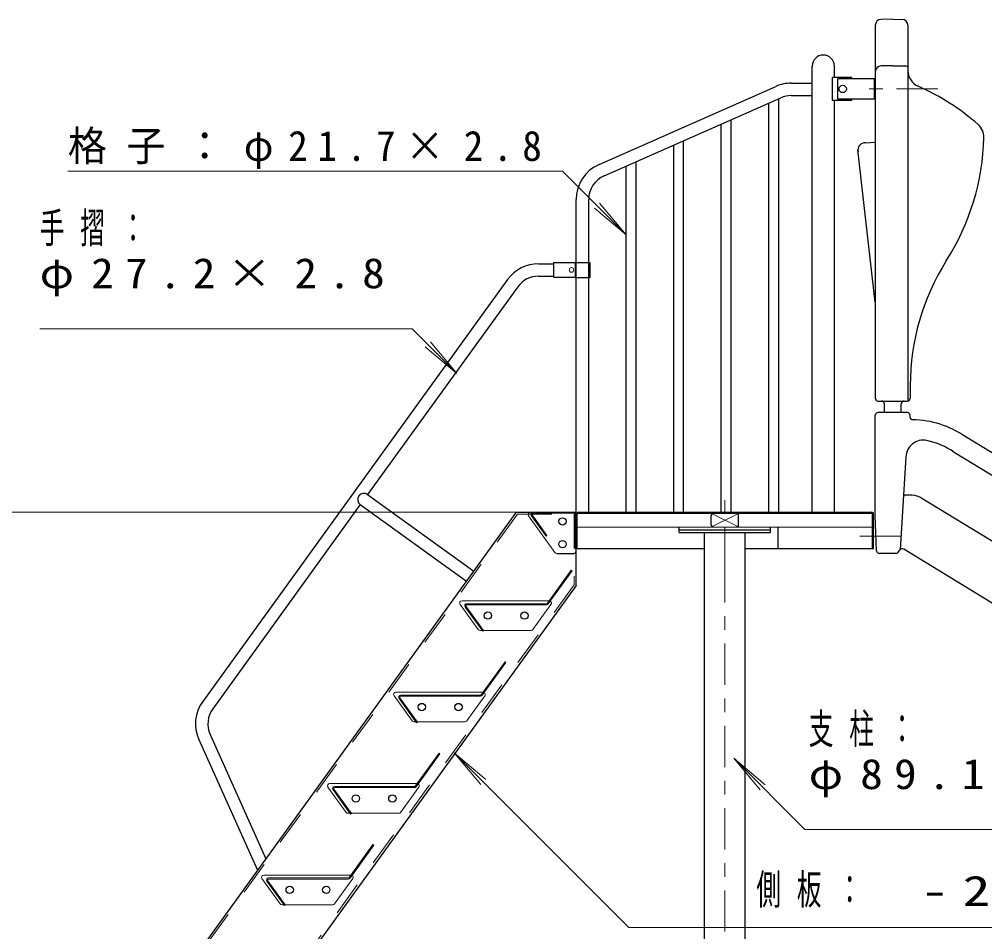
# Model space of a CAD drawing. Units: millimetres on the paper. Extents: x -365 to 0, y -54 to 257.
# Drawn here: x -289.4 to -219, y 111 to 177.5 of the extents above; entities that cross this region are included whole.
import ezdxf

# ---------------------------------------------------------------- set-up
doc = ezdxf.new("R2010")
doc.units = ezdxf.units.MM
doc.linetypes.add('USER1', pattern=[4.5, 2.5, -2])
doc.linetypes.add('USER2', pattern=[6, 3, -1, 1, -1])
doc.layers.add('LY_1', color=7, linetype='Continuous', lineweight=13)
doc.styles.add('ＭＳ ゴシック', font='')
doc.styles.get('ＭＳ ゴシック').set_extended_font_data('MS Gothic')

msp = doc.modelspace()

# ---------------------------------------------------------------- linework, layer by layer
at = {"layer": 'LY_1', "lineweight": 25}
for p, q in [((-225.717, 177.481), (-226.571, 177.466)), ((-225.717, 177.481), (-225.032, 177.469)), ((-226.987, 177.043), (-226.987, 149.859)), ((-224.616, 177.046), (-224.616, 149.647)), ((-231.59, 141.538), (-231.59, 174.061)), ((-229.97, 173.235), (-229.97, 174.061)), ((-225.717, 174.095), (-226.571, 174.08)), ((-225.717, 174.095), (-224.863, 174.08)), ((-230.114, 171.568), (-230.114, 173.235)), ((-228.699, 173.235), (-230.114, 173.235)), ((-227.047, 173.135), (-229.714, 173.135)), ((-229.714, 171.668), (-229.714, 173.135)), ((-228.699, 173.135), (-228.699, 173.235)), ((-227.047, 171.668), (-227.047, 173.135)), ((-247.119, 166.9), (-234.238, 172.587)), ((-233.112, 172.825), (-231.59, 172.825)), ((-246.753, 166.071), (-233.872, 171.758)), ((-234.03, 141.538), (-234.03, 171.688)), ((-233.112, 171.918), (-231.59, 171.918)), ((-227.047, 171.668), (-229.714, 171.668)), ((-228.699, 171.568), (-228.699, 171.668)), ((-234.753, 141.538), (-234.753, 171.369)), ((-228.699, 171.568), (-230.114, 171.568)), ((-229.97, 141.538), (-229.97, 171.568)), ((-238.217, 141.538), (-238.217, 169.839)), ((-237.494, 141.538), (-237.494, 170.159)), ((-241.681, 141.538), (-241.681, 168.31)), ((-240.958, 141.538), (-240.958, 168.629)), ((-227.712, 168.481), (-226.968, 168.52)), ((-226.987, 156.844), (-228.257, 167.952)), ((-245.145, 141.538), (-245.145, 166.781)), ((-244.422, 141.538), (-244.422, 167.1)), ((-248.78, 141.538), (-248.78, 164.351)), ((-247.874, 141.538), (-247.874, 164.351)), ((-250.447, 159.738), (-250.447, 158.671)), ((-250.447, 159.738), (-248.86, 159.738)), ((-248.86, 159.755), (-248.86, 158.655)), ((-248.86, 159.755), (-247.794, 159.755)), ((-247.794, 159.755), (-247.794, 158.655)), ((-251.52, 159.658), (-250.447, 159.658)), ((-253.779, 158.503), (-275.999, 127.737)), ((-251.52, 158.751), (-250.447, 158.751)), ((-250.447, 158.671), (-248.86, 158.671)), ((-248.86, 158.655), (-247.794, 158.655)), ((-253.044, 157.972), (-263.982, 142.827)), ((-224.447, 150.795), (-224.447, 149.859)), ((-226.775, 149.647), (-224.659, 149.647)), ((-226.318, 148.8), (-226.329, 149.439)), ((-225.116, 148.8), (-225.105, 149.439)), ((-226.988, 141.309), (-226.988, 148.605)), ((-224.655, 148.805), (-226.788, 148.805)), ((-224.455, 148.475), (-224.455, 148.605)), ((-177.703, 120.892), (-220.433, 147.051)), ((-178.506, 119.746), (-221.236, 145.904)), ((-224.762, 145.578), (-225.187, 138.803)), ((-263.982, 142.827), (-256.25, 137.243)), ((-224.303, 142.775), (-224.844, 142.775)), ((-180.857, 116.387), (-223.588, 142.545)), ((-253.148, 141.538), (-277.114, 108.355)), ((-264.513, 142.092), (-275.264, 127.207)), ((-264.513, 142.092), (-256.781, 136.508)), ((-253.148, 141.538), (-248.934, 141.538)), ((-248.78, 136.199), (-248.78, 141.395)), ((-248.704, 138.871), (-248.704, 141.395)), ((-248.637, 141.538), (-227.257, 141.538)), ((-248.637, 141.461), (-227.257, 141.461)), ((-227.19, 138.871), (-227.19, 141.395)), ((-227.114, 138.871), (-227.114, 141.395)), ((-248.857, 141.385), (-248.857, 138.871)), ((-238.947, 140.615), (-238.947, 141.308)), ((-236.947, 140.615), (-236.947, 141.308)), ((-226.898, 138.731), (-226.988, 141.309)), ((-241.28, 140.261), (-241.28, 140.461)), ((-241.28, 140.261), (-234.614, 140.261)), ((-241.28, 140.061), (-241.28, 140.261)), ((-241.28, 140.061), (-234.614, 140.061)), ((-239.432, 81.538), (-239.432, 140.061)), ((-236.462, 81.538), (-236.462, 140.061)), ((-234.614, 140.261), (-234.614, 140.461)), ((-234.614, 140.061), (-234.614, 140.261)), ((-234.058, 138.871), (-234.058, 140.461)), ((-248.78, 138.871), (-248.857, 138.871)), ((-239.432, 138.871), (-248.704, 138.871)), ((-227.114, 138.871), (-236.462, 138.871)), ((-225.35, 138.609), (-225.187, 138.803)), ((-183.037, 113.274), (-224.919, 138.839)), ((-250.195, 138.538), (-248.947, 138.538)), ((-225.503, 138.538), (-226.698, 138.538)), ((-248.78, 136.199), (-272.128, 103.871)), ((-275.455, 125.336), (-271.391, 116.278)), ((-276.282, 124.965), (-272.004, 115.429))]:
    msp.add_line(p, q, dxfattribs=at)
at = {"layer": 'LY_1', "linetype": 'USER2'}
for p, q in [((-222.444, 172.401), (-228.156, 172.401)), ((-237.947, 137.415), (-237.947, 143.025)), ((-225.128, 139.805), (-228.898, 139.805)), ((-237.947, 74.957), (-237.947, 137.415))]:
    msp.add_line(p, q, dxfattribs=at)
at = {"layer": 'LY_1'}
for p, q in [((-219.071, 168.853), (-219.071, 168.879)), ((-285.827, 166.409), (-249.778, 166.409)), ((-249.778, 166.409), (-245.145, 161.777)), ((-245.145, 161.777), (-247.074, 164.075)), ((-245.145, 161.777), (-247.443, 163.705)), ((-287.876, 154.921), (-260.738, 154.921)), ((-260.738, 154.921), (-257.483, 151.666)), ((-257.483, 151.666), (-259.781, 153.595)), ((-257.483, 151.666), (-259.412, 153.964)), ((-254.148, 141.538), (-295.058, 141.538)), ((-251.467, 141.538), (-294.391, 141.538)), ((-251.936, 141.461), (-248.934, 141.461)), ((-237.008, 140.492), (-238.886, 141.431)), ((-238.886, 140.492), (-237.008, 141.431)), ((-250.33, 138.607), (-252.256, 141.274)), ((-250.979, 139.798), (-252.06, 141.295)), ((-250.917, 139.843), (-251.998, 141.34)), ((-248.704, 140.461), (-227.19, 140.461)), ((-250.979, 139.798), (-250.917, 139.843)), ((-249.147, 137.303), (-250.881, 134.903)), ((-249.085, 137.258), (-250.819, 134.858)), ((-249.147, 137.303), (-249.085, 137.258)), ((-257.104, 135.085), (-250.75, 135.085)), ((-255.915, 132.987), (-257.239, 134.82)), ((-255.598, 132.861), (-256.875, 134.628)), ((-255.536, 132.906), (-256.813, 134.673)), ((-256.75, 134.871), (-250.943, 134.871)), ((-256.75, 134.795), (-250.943, 134.795)), ((-250.621, 134.82), (-251.945, 132.987)), ((-255.78, 132.918), (-252.08, 132.918)), ((-255.598, 132.861), (-255.536, 132.906)), ((-253.962, 130.637), (-255.696, 128.236)), ((-253.9, 130.592), (-255.633, 128.192)), ((-253.962, 130.637), (-253.9, 130.592)), ((-260.73, 126.32), (-262.054, 128.154)), ((-261.919, 128.418), (-255.565, 128.418)), ((-261.565, 128.205), (-255.758, 128.205)), ((-261.565, 128.128), (-255.758, 128.128)), ((-255.435, 128.154), (-256.759, 126.32)), ((-260.413, 126.194), (-261.69, 127.962)), ((-260.351, 126.239), (-261.627, 128.006)), ((-260.595, 126.251), (-256.895, 126.251)), ((-260.413, 126.194), (-260.351, 126.239)), ((-258.777, 123.97), (-260.51, 121.57)), ((-258.715, 123.925), (-260.448, 121.525)), ((-258.777, 123.97), (-258.715, 123.925)), ((-257.67, 123.983), (-255.742, 121.685)), ((-257.67, 123.983), (-255.372, 122.054)), ((-244.955, 111.268), (-257.67, 123.983)), ((-237.309, 123.598), (-235.38, 121.3)), ((-237.309, 123.598), (-235.01, 121.67)), ((-232.113, 118.403), (-237.309, 123.598)), ((-266.733, 121.751), (-260.379, 121.751)), ((-265.544, 119.654), (-266.869, 121.487)), ((-265.228, 119.528), (-266.504, 121.295)), ((-265.166, 119.572), (-266.442, 121.34)), ((-266.38, 121.538), (-260.573, 121.538)), ((-266.38, 121.461), (-260.573, 121.461)), ((-260.25, 121.487), (-261.574, 119.654)), ((-265.409, 119.585), (-261.709, 119.585)), ((-265.228, 119.528), (-265.166, 119.572)), ((-232.113, 118.403), (-204.84, 118.403)), ((-263.592, 117.303), (-265.325, 114.903)), ((-263.53, 117.258), (-265.263, 114.858)), ((-263.592, 117.303), (-263.53, 117.258)), ((-270.359, 112.987), (-271.683, 114.82)), ((-271.548, 115.085), (-265.194, 115.085)), ((-269.981, 112.906), (-271.257, 114.673)), ((-271.195, 114.871), (-265.387, 114.871)), ((-271.195, 114.795), (-265.387, 114.795)), ((-265.065, 114.82), (-266.389, 112.987)), ((-270.043, 112.861), (-271.319, 114.628)), ((-270.224, 112.918), (-266.524, 112.918)), ((-270.043, 112.861), (-269.981, 112.906)), ((-244.955, 111.268), (-190.658, 111.268))]:
    msp.add_line(p, q, dxfattribs=at)
at = {"layer": 'LY_1', "linetype": 'USER1'}
for p, q in [((-253.071, 141.388), (-276.964, 108.306)), ((-253.071, 141.388), (-248.93, 141.388)), ((-248.93, 141.388), (-248.93, 136.248)), ((-248.93, 136.248), (-272.205, 104.021))]:
    msp.add_line(p, q, dxfattribs=at)
at = {"layer": 'LY_1', "lineweight": 25}
for centre in [(-229.365, 172.401), (-249.78, 140.871), (-249.78, 139.205), (-255.216, 134.001), (-252.549, 134.001), (-260.031, 127.335), (-257.364, 127.335), (-264.845, 120.668), (-262.179, 120.668), (-269.66, 114.001), (-266.994, 114.001)]:
    msp.add_circle(centre, 0.267, dxfattribs=at)
at = {"layer": 'LY_1'}
msp.add_circle((-249.127, 159.205), 0.167, dxfattribs=at)
at = {"layer": 'LY_1', "lineweight": 25}
for centre, radius, start, end in [((-226.564, 177.043), 0.423, 91, 180), ((-225.04, 177.046), 0.423, 0, 89), ((-230.78, 174.061), 0.81, 0, 180), ((-226.564, 173.656), 0.423, 90, 180), ((-224.87, 173.656), 0.423, 53.1301, 90), ((-223.346, 173.758), 1.27, 180, 246.15853), ((-233.112, 170.038), 2.787, 90, 113.82161), ((-230.704, 157.108), 16.933, 48.57444, 66.15853), ((-233.112, 170.038), 1.88, 90, 113.82161), ((-220.341, 168.853), 1.27, 0, 48.57444), ((-236.778, 169.344), 17.714, 327.63239, 358.41265), ((-227.728, 167.952), 0.529, 88.32675, 193.04445), ((-245.994, 164.351), 2.787, 113.82161, 180), ((-245.994, 164.351), 1.88, 113.82161, 180), ((-207.514, 150.795), 16.933, 147.63239, 180), ((-251.52, 156.871), 2.787, 90, 144.16235), ((-251.52, 156.871), 1.88, 90, 144.16235), ((-226.775, 149.859), 0.212, 180, 270), ((-224.659, 149.859), 0.212, 270, 0), ((-226.54, 149.435), 0.212, 1, 90), ((-224.894, 149.435), 0.212, 90, 179), ((-226.788, 148.605), 0.2, 90, 180), ((-224.655, 148.605), 0.2, 0, 90), ((-224.255, 148.475), 0.2, 180, 269.47576), ((-224.318, 141.502), 6.773, 55, 89.47576), ((-223.496, 145.526), 1.267, 78.45179, 177.62651), ((-224.318, 141.502), 5.373, 55, 78.45179), ((-264.248, 142.46), 0.453, 54.16235, 234.16235), ((-224.844, 142.675), 0.1, 90, 176.40535), ((-224.318, 141.502), 1.273, 55, 89.32624), ((-248.934, 141.385), 0.153, 0, 90), ((-248.637, 141.395), 0.143, 90, 180), ((-248.637, 141.395), 0.0667, 90, 180), ((-238.794, 141.308), 0.153, 90, 180), ((-237.1, 141.308), 0.153, 0, 90), ((-227.257, 141.395), 0.143, 0, 90), ((-227.257, 141.395), 0.0667, 0, 90), ((-238.794, 140.615), 0.153, 180, 270), ((-237.1, 140.615), 0.153, 270, 0), ((-248.947, 138.705), 0.167, 270, 0), ((-226.698, 138.738), 0.2, 182, 270), ((-225.503, 138.738), 0.2, 270, 320), ((-225.034, 138.675), 0.2, 54.99913, 140), ((-273.74, 126.106), 2.787, 144.16234, 204.16235), ((-273.74, 126.106), 1.88, 144.16234, 204.16235)]:
    msp.add_arc(centre, radius, start, end, dxfattribs=at)
at = {"layer": 'LY_1'}
for centre, radius, start, end in [((-252.121, 141.371), 0.167, 90, 215.83765), ((-251.936, 141.385), 0.153, 90, 215.83765), ((-251.936, 141.385), 0.0767, 90, 215.83765), ((-248.934, 141.385), 0.0767, 0, 90), ((-250.195, 138.705), 0.167, 215.83765, 270), ((-257.104, 134.918), 0.167, 90, 215.83765), ((-250.756, 134.918), 0.167, 324.16235, 59.69902), ((-256.75, 134.718), 0.153, 90, 215.83765), ((-256.75, 134.718), 0.0767, 90, 215.83765), ((-250.943, 134.948), 0.0767, 270, 324.16235), ((-250.943, 134.948), 0.153, 270, 324.16235), ((-255.78, 133.085), 0.167, 215.83765, 270), ((-252.08, 133.085), 0.167, 270, 324.16235), ((-261.919, 128.251), 0.167, 90, 215.83765), ((-261.565, 128.051), 0.153, 90, 215.83765), ((-261.565, 128.051), 0.0767, 90, 215.83765), ((-255.758, 128.281), 0.0767, 270, 324.16235), ((-255.758, 128.281), 0.153, 270, 324.16235), ((-255.571, 128.251), 0.167, 324.16235, 59.69902), ((-260.595, 126.418), 0.167, 215.83765, 270), ((-256.895, 126.418), 0.167, 270, 324.16235), ((-266.733, 121.585), 0.167, 90, 215.83765), ((-260.385, 121.585), 0.167, 324.16235, 59.69902), ((-266.38, 121.385), 0.153, 90, 215.83765), ((-266.38, 121.385), 0.0767, 90, 215.83765), ((-260.573, 121.615), 0.0767, 270, 324.16235), ((-260.573, 121.615), 0.153, 270, 324.16235), ((-265.409, 119.751), 0.167, 215.83765, 270), ((-261.709, 119.751), 0.167, 270, 324.16235), ((-271.548, 114.918), 0.167, 90, 215.83765), ((-271.195, 114.718), 0.153, 90, 215.83765), ((-271.195, 114.718), 0.0767, 90, 215.83765), ((-265.387, 114.948), 0.0767, 270, 324.16235), ((-265.387, 114.948), 0.153, 270, 324.16235), ((-265.2, 114.918), 0.167, 324.16235, 59.69902), ((-270.224, 113.085), 0.167, 215.83765, 270), ((-266.524, 113.085), 0.167, 270, 324.16235)]:
    msp.add_arc(centre, radius, start, end, dxfattribs=at)

# ---------------------------------------------------------------- texts
at = {"layer": 'LY_1', "char_height": 2.199, "style": 'ＭＳ ゴシック'}
for s, insert, attachment_point in [('\\T1.5;\\W0.95;格子：φ21.7×2.8', (-285.827, 166.559), 7), ('\\T1.64;\\W0.6;手摺：', (-287.876, 163.371), 1), ('\\T1.5;\\W1.1;φ27.2×2.8', (-287.876, 160.071), 1), ('\\T1.64;\\W0.6;支柱：', (-231.84, 126.853), 1), ('\\T1.5;\\W1.1;φ89.1×4.2', (-231.84, 123.553), 1), ('\\T1.64;\\W0.6;側板：', (-235.658, 113.918), 4), ('\\T1.5;\\W1.35;-200X50X4.5', (-223.658, 113.918), 4)]:
    msp.add_mtext(s, dxfattribs=dict(at, insert=insert, attachment_point=attachment_point))

doc.saveas('drawing.dxf')
